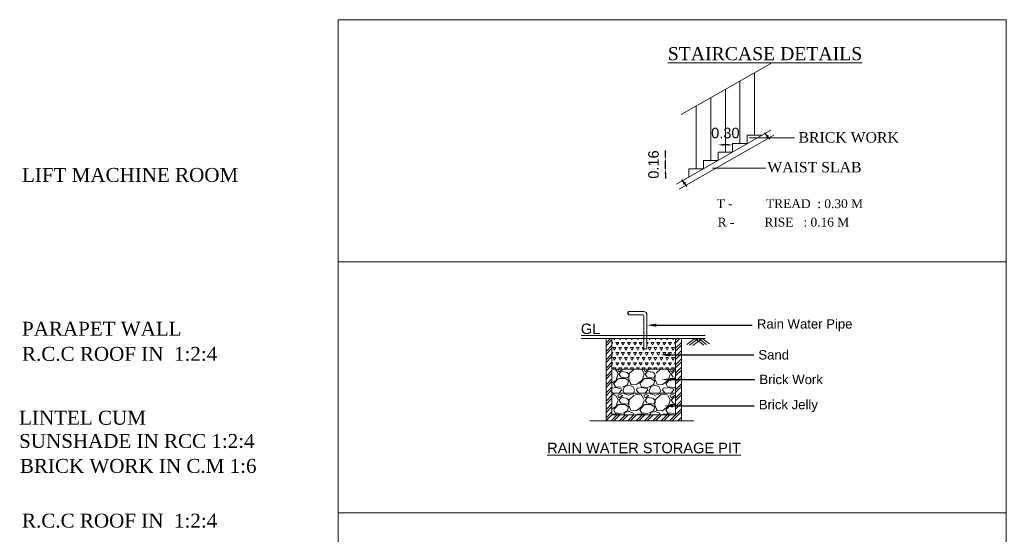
# Model space of a CAD drawing. Header units: metres. Extents: x -1559787 to -1559491, y 43492 to 43648.
# Drawn here: x -1559646.44 to -1559627.55, y 43541.05 to 43550.95 of the extents above; entities that cross this region are included whole.
import ezdxf
from ezdxf import colors
from ezdxf.entities.mleader import LeaderData, LeaderLine
from ezdxf.math import Vec2, Vec3

# ---------------------------------------------------------------- set-up
doc = ezdxf.new("R2010")
doc.units = ezdxf.units.M
doc.header["$LTSCALE"] = 750
doc.header["$MEASUREMENT"] = 0
doc.header["$PDMODE"] = 35
doc.header["$PDSIZE"] = 50
doc.layers.get('0').update_dxf_attribs({"lineweight": 5})
doc.layers.get('Defpoints').update_dxf_attribs({"lineweight": 0})
doc.styles.add('00', font='romantic.ttf')
doc.styles.add('i', font='romantic.ttf')
doc.styles.get("Standard").update_dxf_attribs({"font": 'arial.ttf'})
doc.dimstyles.new('Aec_Arch_I', dxfattribs={"dimtxt": 0.2, "dimasz": 0.09375, "dimexe": 0.125, "dimexo": 0.125, "dimgap": 0.0625, "dimtad": 1, "dimzin": 3, "dimdsep": 46, "dimtxsty": 'Standard', "dimblk1": 'ARCHTICK', "dimblk2": 'ARCHTICK', "dimsah": 1, "dimcen": 0.09375, "dimdle": 0.125, "dimadec": 0, "dimazin": 0, "dimtfac": 0.75, "dimtmove": 2, "dimatfit": 3, "dimldrblk": 'ARCHTICK', "dimfxl": 0, "dimfrac": 1, "dimtolj": 1, "dimtzin": 0, "dimarcsym": 0})

# ---------------------------------------------------------------- blocks, each defined once
blk = doc.blocks.new('*D52')
at = {"color": 0, "lineweight": -2}
blk.add_line((-1559632.882215803, 43548.55335520009), (-1559632.974715803, 43548.55335520009), dxfattribs=at)
at = {"color": 0}
for points in [[(-1559632.974715803, 43548.56898020009), (-1559632.974715803, 43548.53773020009), (-1559633.068465803, 43548.55335520009)], [(-1559632.882215803, 43548.56898020009), (-1559632.882215803, 43548.53773020009), (-1559632.788465803, 43548.55335520009)]]:
    blk.add_solid(points, dxfattribs=at)
at = {"layer": 'Defpoints', "color": 0}
for p in [(-1559633.068465803, 43548.55335520009), (-1559633.068465803, 43548.01074291623), (-1559632.788465803, 43548.01074291623)]:
    blk.add_point(p, dxfattribs=at)
at = {"color": 0, "lineweight": 5, "insert": (-1559632.928465803, 43548.78053801046), "char_height": 0.2, "attachment_point": 5}
blk.add_mtext('\\A1;0.30', dxfattribs=at)
blk = doc.blocks.new('_ArchTick')
at = {"color": 0, "linetype": 'ByBlock', "const_width": 0.15}
blk.add_lwpolyline([(-0.5, -0.5), (0.5, 0.5)], dxfattribs=at)
blk = doc.blocks.new('*D59')
at = {"color": 0, "lineweight": -2}
for p, q in [((-1559634.076427717, 43548.35042058668), (-1559634.076427717, 43548.44417058667)), ((-1559634.076427717, 43548.09667058666), (-1559634.076427717, 43548.25667058666)), ((-1559634.076427717, 43548.00292058667), (-1559634.076427717, 43547.90917058665))]:
    blk.add_line(p, q, dxfattribs=at)
at = {"color": 0}
for points in [[(-1559634.092052717, 43548.35042058668), (-1559634.060802717, 43548.35042058668), (-1559634.076427717, 43548.25667058666)], [(-1559634.092052717, 43548.00292058667), (-1559634.060802717, 43548.00292058667), (-1559634.076427717, 43548.09667058666)]]:
    blk.add_solid(points, dxfattribs=at)
at = {"layer": 'Defpoints', "color": 0}
for p in [(-1559634.076427717, 43548.25667058666), (-1559633.348465803, 43548.25667058666), (-1559633.348465803, 43548.09667058666)]:
    blk.add_point(p, dxfattribs=at)
at = {"color": 0, "lineweight": 5, "insert": (-1559634.303542315, 43548.17667058642), "char_height": 0.2, "attachment_point": 5, "rotation": 90}
blk.add_mtext('\\A1;0.16', dxfattribs=at)

msp = doc.modelspace()

# ---------------------------------------------------------------- hatches: boundary and pattern name
at = {"lineweight": 5}
h = msp.add_hatch(dxfattribs=at)
h.set_pattern_fill('ANSI32', color=256, scale=0.3)
h.set_pattern_definition([(45, (-1559809.280024383, 43388.34696963178), (-0.0795495128834866, 0.0795495128834866), []), (45, (-1559809.226991375, 43388.34696963178), (-0.0795495128834866, 0.0795495128834866), [])])
h.paths.add_polyline_path([(-1559635.099864619, 43544.84003485532), (-1559635.21416462, 43544.84003485532), (-1559635.21416462, 43543.26173485532), (-1559633.76636462, 43543.26173485532), (-1559633.76636462, 43543.54943699477), (-1559633.88066462, 43543.54943699477), (-1559633.88066462, 43543.37603485531), (-1559635.099864619, 43543.37603485531)])
h.paths.add_polyline_path([(-1559633.76636462, 43544.05562196062), (-1559633.88066462, 43544.05562196062), (-1559633.88066462, 43543.54943699477), (-1559633.76636462, 43543.54943699477)])
h.paths.add_polyline_path([(-1559633.76636462, 43544.52817901258), (-1559633.88066462, 43544.52817901258), (-1559633.88066462, 43544.05562196062), (-1559633.76636462, 43544.05562196062)])
h.paths.add_polyline_path([(-1559633.76636462, 43544.84003485532), (-1559633.88066462, 43544.84003485532), (-1559633.88066462, 43544.52817901258), (-1559633.76636462, 43544.52817901258)])
h = msp.add_hatch(dxfattribs=at)
h.set_pattern_fill('TRIANG', color=256, scale=0.3)
h.set_pattern_definition([(59.99999999999999, (-1559808.980024383, 43388.34696963178), (-0.0562499998910979, 0.0974278578628747), [0.05625, -0.05625]), (120, (-1559808.980024383, 43388.34696963178), (-0.1124999998910979, 6.28747e-11), [0.0562499999999998, -0.0562499999999998]), (0, (-1559809.008149383, 43388.39568356068), (0.05625, 0.09742785779999999), [0.05625, -0.05625])])
h.paths.add_polyline_path([(-1559634.490264619, 43544.64155373288), (-1559634.490264619, 43544.84003485532), (-1559635.099864619, 43544.84003485532), (-1559635.099864619, 43544.25621327761), (-1559633.88066462, 43544.25621327761), (-1559633.88066462, 43544.84003485532), (-1559634.43026462, 43544.84003485532), (-1559634.43026462, 43544.64155373288)])
h = msp.add_hatch(dxfattribs=at)
h.set_pattern_fill('GRAVEL', color=256, scale=0.5)
h.set_pattern_definition([(228.012787504, (-1559808.920024383, 43388.84696963178), (-4.000000000000031, -4.5), [0.067268, -6.659544023536849]), (184.969740728, (-1559808.965024383, 43388.79696963178), (5.999999999999987, 0.5000000000000177), [0.115434, -11.42796238061499]), (132.510447078, (-1559809.080024383, 43388.78696963178), (5.000000000000059, -5.499999999999932), [0.08139400000000001, -8.058016298049848]), (267.273689006, (-1559809.275024383, 43388.66196963178), (0.5000000000000121, 10.00000000000001), [0.1051189999999996, -10.40677902081445]), (292.833654178, (-1559809.280024383, 43388.55696963178), (-2.499999999999994, 6.000000000000013), [0.1030774999999996, -10.2046865640441]), (357.273689006, (-1559809.240024383, 43388.46196963178), (-10.00000000000001, 0.5000000000000128), [0.1051189999999996, -10.40677902081445]), (37.6942404667, (-1559809.135024383, 43388.45696963177), (-6.499999999999999, -4.999999999999987), [0.1390145, -13.762424274458]), (72.2553283749, (-1559809.025024383, 43388.54196963178), (3.500000000000013, 11), [0.1312439999999992, -12.99316074840665]), (121.429565615, (-1559808.985024383, 43388.66696963178), (-4.000000000000006, 6.499999999999992), [0.105475, -10.4420365548645]), (175.236358309, (-1559809.040024383, 43388.75696963178), (5.499999999999992, -0.500000000000019), [0.120416, -5.90038128939615]), (222.397437798, (-1559809.160024383, 43388.76696963178), (-5.999999999999981, -5.499999999999986), [0.155724, -15.41668750239745]), (138.814074834, (-1559808.780024383, 43388.65696963178), (-3.500000000000015, 3), [0.0531504999999998, -5.261922406367324]), (171.46923439, (-1559808.820024383, 43388.69196963179), (6.499999999999999, -0.9999999999999976), [0.1011185, -10.0107557080785]), (225, (-1559808.920024383, 43388.70696963176), (-1e-16, -0.4999999999999666), [0.0707105, -0.63639628118655]), (203.198590514, (-1559808.955024383, 43388.76696963178), (2.499999999999994, 0.9999999999999876), [0.038079, -3.76980755293195]), (291.801409486, (-1559808.990024383, 43388.75196963178), (-0.4999999999998421, 1.500000000000051), [0.0538515, -2.63873090356725]), (30.96375653209998, (-1559808.970024383, 43388.70196963178), (1.500000000000025, 0.9999999999999896), [0.0874645, -2.828011447422646]), (161.565051177, (-1559808.895024383, 43388.74696963179), (1.000000000000005, -0.4999999999999884), [0.0632454999999996, -1.517893330084191]), (16.389540334, (-1559809.280024383, 43388.75196963178), (4.999999999999983, 1.500000000000022), [0.0886, -8.771422573334698]), (70.3461759419, (-1559809.195024383, 43388.77696963177), (-2.00000000000061, -5.500000000001699), [0.0743305, -7.358703873659498]), (293.198590514, (-1559808.895024383, 43388.84696963178), (-0.9999999999999852, 2.499999999999995), [0.0761575, -3.73172905293195]), (343.610459666, (-1559808.865024383, 43388.77696963177), (-4.999999999999983, 1.500000000000019), [0.0885999999999996, -8.771422573334451]), (339.44395478, (-1559809.280024383, 43388.44196963179), (-2.500000000000018, 1.000000000000011), [0.0854399999999997, -4.186561872658725]), (294.775140569, (-1559809.200024383, 43388.41196963176), (-2.500000000000002, 5.5), [0.071589, -7.087321531637998]), (66.8014094864, (-1559808.890024383, 43388.34696963178), (0.9999999999999905, 2.499999999999984), [0.0761575, -3.73172905293195]), (17.3540246363, (-1559808.860024383, 43388.41696963178), (-6.499999999999987, -1.99999999999998), [0.0838155, -8.29771180712]), (69.44395478040002, (-1559809.135024383, 43388.34696963178), (-1.000000000000001, -2.499999999999976), [0.0427199999999998, -4.229281872658726]), (101.3099324739999, (-1559808.920024383, 43388.34696963178), (-0.4999999999999819, 2.000000000000003), [0.025495, -2.524014756796399]), (165.963756532, (-1559808.925024383, 43388.37196963179), (1.499999999999979, -0.5000000000000007), [0.1030775, -1.95847531280885]), (186.009005957, (-1559809.025024383, 43388.39696963177), (5.000000000000023, 0.4999999999999917), [0.095525, -9.456961587271401]), (303.690067526, (-1559808.970024383, 43388.65696963178), (-0.4999999999999936, 0.9999999999999928), [0.0721109999999996, -1.730664637731994]), (353.157226587, (-1559808.930024383, 43388.59696963178), (8.500000000000009, -1.000000000000025), [0.125897, -12.46378131201415]), (60.9453959009, (-1559808.805024383, 43388.58196963178), (-1.999999999999985, -3.499999999999988), [0.051478, -5.0963370704935]), (90, (-1559808.780024383, 43388.62696963178), (-0.5, 0.5), [0.03, -0.47]), (120.256437164, (-1559809.035024383, 43388.41196963176), (2.000000000000003, -3.500000000000003), [0.069462, -6.876759994724901]), (48.01278750419999, (-1559809.070024383, 43388.47196963176), (4, 4.499999999999988), [0.134536, -6.592276023536848]), (0, (-1559808.980024383, 43388.57196963178), (0.5, 0.5), [0.13, -0.37]), (325.3048464690001, (-1559808.850024383, 43388.57196963178), (5.000000000000068, -3.499999999999913), [0.0790569999999996, -7.826637150420972]), (254.0546040990001, (-1559808.785024383, 43388.52696963177), (-0.5000000000000189, -2.000000000000002), [0.072801, -3.56725394464025]), (207.645975364, (-1559808.805024383, 43388.45696963177), (-9.499999999999977, -5.000000000000023), [0.1185325, -11.7347370911297]), (175.42607874, (-1559808.910024383, 43388.40196963177), (-6.499999999999976, 0.5000000000000007), [0.1253995, -12.41453670398445])])
h.paths.add_polyline_path([(-1559633.88066462, 43543.79761368246), (-1559635.099864619, 43543.79761368246), (-1559635.099864619, 43543.37603485531), (-1559633.88066462, 43543.37603485531)])
h.paths.add_polyline_path([(-1559633.88066462, 43544.25621327761), (-1559635.099864619, 43544.25621327761), (-1559635.099864619, 43543.79761368246), (-1559633.88066462, 43543.79761368246)])

# ---------------------------------------------------------------- linework, layer by layer
for p, q in [((-1559633.771539386, 43549.13491425347), (-1559632.05453443, 43550.11605994254)), ((-1559632.648465803, 43548.57667058666), (-1559632.648465803, 43549.77667058665)), ((-1559632.368465803, 43548.73667058667), (-1559632.368465803, 43549.93667058668)), ((-1559632.928465803, 43548.41667058666), (-1559632.928465803, 43549.61667058668)), ((-1559633.208465803, 43548.25667058666), (-1559633.208465803, 43549.45667058665)), ((-1559633.488465803, 43548.09667058666), (-1559633.488465803, 43549.29667058668)), ((-1559633.866013429, 43547.80092908579), (-1559632.055989926, 43548.83522823046)), ((-1559633.811438146, 43547.70542234015), (-1559632.001414643, 43548.73972148483)), ((-1559632.508465803, 43548.57667058666), (-1559632.508465803, 43548.73667058667)), ((-1559632.508465803, 43548.73667058667), (-1559632.228465803, 43548.73667058667)), ((-1559632.46808945, 43548.68897274629), (-1559631.6071654, 43548.68897274629)), ((-1559632.179542147, 43548.78338100528), (-1559632.128763665, 43548.72116342937)), ((-1559632.177544228, 43548.78587645694), (-1559632.126765746, 43548.72365888103)), ((-1559632.107898379, 43548.73342988297), (-1559632.140988911, 43548.69973199083)), ((-1559632.140988911, 43548.69973199083), (-1559632.118249777, 43548.71195606044)), ((-1559632.10590046, 43548.73592533462), (-1559632.138990993, 43548.70222744252)), ((-1559632.138990993, 43548.70222744252), (-1559632.116251858, 43548.7144515121)), ((-1559632.128763665, 43548.72116342937), (-1559632.107898379, 43548.73342988297)), ((-1559632.126765746, 43548.72365888103), (-1559632.10590046, 43548.73592533462)), ((-1559632.118249777, 43548.71195606044), (-1559632.078261781, 43548.65983004603)), ((-1559632.116251858, 43548.7144515121), (-1559632.076263862, 43548.66232549769)), ((-1559632.788465803, 43548.41667058666), (-1559632.788465803, 43548.57667058666)), ((-1559632.788465803, 43548.57667058666), (-1559632.508465803, 43548.57667058666)), ((-1559633.348465803, 43548.25667058666), (-1559633.068465803, 43548.25667058666)), ((-1559633.068465803, 43548.25667058666), (-1559633.068465803, 43548.41667058666)), ((-1559633.628465803, 43547.93667058666), (-1559633.628465803, 43548.09667058666)), ((-1559633.628465803, 43548.09667058666), (-1559633.348465803, 43548.09667058666)), ((-1559633.175259888, 43548.10388393843), (-1559632.153185105, 43548.10388393843)), ((-1559633.766468423, 43547.88191887334), (-1559633.715689941, 43547.81970129743)), ((-1559633.764470504, 43547.884414325), (-1559633.713692021, 43547.82219674909)), ((-1559633.694824655, 43547.83196775104), (-1559633.727915187, 43547.79826985891)), ((-1559633.727915187, 43547.79826985891), (-1559633.705176053, 43547.8104939285)), ((-1559633.692826736, 43547.83446320269), (-1559633.725917269, 43547.80076531058)), ((-1559633.725917269, 43547.80076531058), (-1559633.703178134, 43547.81298938016)), ((-1559633.715689941, 43547.81970129743), (-1559633.694824655, 43547.83196775104)), ((-1559633.713692021, 43547.82219674909), (-1559633.692826736, 43547.83446320269)), ((-1559633.705176053, 43547.8104939285), (-1559633.665188057, 43547.75836791408)), ((-1559633.703178134, 43547.81298938016), (-1559633.663190138, 43547.76086336575)), ((-1559634.812013027, 43545.33557792731), (-1559634.792020334, 43545.33667468957)), ((-1559634.775723831, 43545.32274274662), (-1559634.812013027, 43545.33557792731)), ((-1559634.775723831, 43545.32274274662), (-1559634.792025008, 43545.32274274662)), ((-1559634.792025008, 43545.32274274662), (-1559634.792020334, 43545.29721324259)), ((-1559634.49229187, 43545.35721324259), (-1559634.792020334, 43545.35721324259)), ((-1559634.792020334, 43545.35721324259), (-1559634.792020334, 43545.33667468957)), ((-1559634.521365138, 43545.29721324259), (-1559634.792020334, 43545.29721324259)), ((-1559634.490264619, 43544.90003485532), (-1559634.490264619, 43545.2617951917)), ((-1559634.43026462, 43544.90003485532), (-1559634.43026462, 43545.29518599194)), ((-1559635.21416462, 43544.90003485532), (-1559635.687391651, 43544.90003485532)), ((-1559635.21416462, 43544.90003485532), (-1559633.76636462, 43544.90003485532)), ((-1559634.490264619, 43544.90003485532), (-1559634.490264619, 43544.64155373288)), ((-1559634.43026462, 43544.90003485532), (-1559634.43026462, 43544.64155373288)), ((-1559633.76636462, 43544.90003485532), (-1559633.313953622, 43544.90003485532)), ((-1559635.21416462, 43544.84003485532), (-1559635.687391651, 43544.84003485532)), ((-1559635.21416462, 43543.26173485532), (-1559635.21416462, 43544.84003485532)), ((-1559635.21416462, 43544.84003485532), (-1559633.76636462, 43544.84003485532)), ((-1559635.099864619, 43543.37603485531), (-1559635.099864619, 43544.84003485532)), ((-1559633.88066462, 43543.37603485531), (-1559633.88066462, 43544.84003485532)), ((-1559633.76636462, 43543.26173485532), (-1559633.76636462, 43544.84003485532)), ((-1559633.76636462, 43544.84003485532), (-1559633.313953622, 43544.84003485532)), ((-1559633.513474055, 43544.84003485532), (-1559633.667362557, 43544.72811083381)), ((-1559633.442264129, 43544.84003485532), (-1559633.614986226, 43544.71441304763)), ((-1559633.372236534, 43544.84003485532), (-1559633.549832103, 43544.71086854261)), ((-1559633.512291724, 43544.84003485532), (-1559633.340571689, 43544.71514185338)), ((-1559633.442264129, 43544.84003485532), (-1559633.290505417, 43544.72965984239)), ((-1559633.371054203, 43544.84003485532), (-1559633.233033529, 43544.73965159908)), ((-1559634.490264619, 43544.64155373288), (-1559634.43026462, 43544.64155373288)), ((-1559635.099864619, 43544.25621327761), (-1559633.88066462, 43544.25621327761)), ((-1559635.099864619, 43543.79761368246), (-1559633.88066462, 43543.79761368246)), ((-1559635.099864619, 43543.37603485531), (-1559633.88066462, 43543.37603485531)), ((-1559635.21416462, 43543.26173485532), (-1559635.525413642, 43543.26173485532)), ((-1559635.21416462, 43543.26173485532), (-1559633.76636462, 43543.26173485532)), ((-1559633.76636462, 43543.26173485532), (-1559633.530364054, 43543.26173485532))]:
    msp.add_line(p, q, dxfattribs=at)
for p, q in [((-1559633.348465803, 43548.25667058666), (-1559633.348465803, 43548.09667058666)), ((-1559633.068465803, 43548.41667058666), (-1559632.788465803, 43548.41667058666)), ((-1559640.342118706, 43546.30883424533), (-1559627.548190795, 43546.30883424533)), ((-1559640.342118706, 43541.49941670049), (-1559627.548190795, 43541.49941670049))]:
    msp.add_line(p, q)
msp.add_lwpolyline([(-1559627.548190795, 43530.09200769103), (-1559640.342118706, 43530.09200769103), (-1559640.342118706, 43550.95241103017), (-1559627.548190795, 43550.95241103017)], close=True)
for centre, radius, start, end in [((-1559634.521365138, 43545.26584956642), 0.0313636761690077, 352.5726037185983, 90), ((-1559634.490264619, 43545.29721324259), 0.0600342381081279, 358.0648543856627, 91.93514561247991)]:
    msp.add_arc(centre, radius, start, end, dxfattribs=at)

# ---------------------------------------------------------------- texts
at = {"lineweight": 5, "style": '00'}
for s, height, p in [('BRICK WORK', 0.2, (-1559631.527439512, 43548.59752974003)), ('WAIST SLAB', 0.2, (-1559632.124165898, 43548.02655368553)), ('T -          TREAD  : 0.30 M', 0.1695321615673, (-1559633.094715402, 43547.34213661273)), ('R -         RISE   : 0.16 M', 0.1695321615673, (-1559633.07569069, 43546.98773059924))]:
    msp.add_text(s, height=height, dxfattribs=at).set_placement(p)
at = {"lineweight": 5, "insert": (-1559634.030565971, 43550.42698994232), "char_height": 0.25, "width": 6.868906293017666, "attachment_point": 1}
msp.add_mtext('{\\fRomantic|b0|i0|c2|p2;\\LSTAIRCASE DETAILS}', dxfattribs=at)
at = {"char_height": 0.2667, "attachment_point": 1, "style": 'i'}
for s, insert in [('LIFT MACHINE ROOM', (-1559646.398742291, 43548.11110056337)), ('PARAPET WALL', (-1559646.398742291, 43545.16248119492)), ('R.C.C ROOF IN  1:2:4', (-1559646.398742291, 43544.68134629681)), ('LINTEL CUM \\PSUNSHADE IN RCC 1:2:4', (-1559646.454304791, 43543.45663426382)), ('{\\fRomantic|b0|i0|c2|p2;BRICK WORK IN C.M 1:6}', (-1559646.439950992, 43542.5339949456)), ('R.C.C ROOF IN  1:2:4', (-1559646.398742291, 43541.48481307808))]:
    msp.add_mtext(s, dxfattribs=dict(at, insert=insert))
at = {"lineweight": 5, "char_height": 0.2, "attachment_point": 1}
for s, width, insert in [('GL', 0.6205202082637697, (-1559635.695674456, 43545.12809257755)), ('{\\LRAIN WATER STORAGE PIT}', 4.188711455956081, (-1559636.340792532, 43542.84419752021))]:
    msp.add_mtext_dynamic_manual_height_columns(s, width=width, gutter_width=1, heights=[0], dxfattribs=dict(at, insert=insert))

# ---------------------------------------------------------------- dimensions: what is measured, and where the dimension line sits
at = {"lineweight": 5}
dim = msp.add_linear_dim(base=(-1559633.068465803, 43548.55335520009), p1=(-1559632.788465803, 43548.01074291623), p2=(-1559633.068465803, 43548.01074291623), text='0.30', dimstyle='Aec_Arch_I', override={"dimgap": 0, "dimpost": '\\X', "dimse1": 1, "dimse2": 1}, dxfattribs=at)
dim.commit()
dim.dimension.update_dxf_attribs({"geometry": '*D52', "text_midpoint": (-1559632.928465803, 43548.78053801046)})
dim = msp.add_linear_dim(base=(-1559634.076427717, 43548.25667058666), p1=(-1559633.348465803, 43548.09667058666), p2=(-1559633.348465803, 43548.25667058666), angle=90, dimstyle='Aec_Arch_I', override={"dimgap": 0, "dimpost": '\\X', "dimse1": 1, "dimse2": 1}, dxfattribs=at)
dim.commit()
dim.dimension.update_dxf_attribs({"geometry": '*D59', "text_midpoint": (-1559634.303542315, 43548.17667058642)})

# ---------------------------------------------------------------- leaders
ml = msp.add_multileader_mtext('Standard', dxfattribs=at)
ml.set_content('Rain Water Pipe', color=256)
ml.set_leader_properties()
ml.build(insert=Vec2(0, 0))
ml.multileader.update_dxf_attribs({"dogleg_length": 0.36, "arrow_head_size": 0.18})
ctx = ml.context
ctx.base_point, ctx.char_height, ctx.arrow_head_size, ctx.landing_gap_size, ctx.plane_origin = Vec3(-1559632.4138542, 43545.09761042359), 0.18, 0.18, 0.09, Vec3(-1559634.43026462, 43545.09761042359)
notes = []
notes.append((ctx, [(0, (1, 1, 0), (-1559632.7738542, 43545.09761042359), (1, 0), 0.36, [(0, [(-1559634.43026462, 43545.09761042363)], 0, [])])]))
ctx.mtext.insert, ctx.mtext.flow_direction = Vec3(-1559632.3238542, 43545.21259678103), 5
ml = msp.add_multileader_mtext('Standard', dxfattribs=at)
ml.set_content('Sand', color=256)
ml.set_leader_properties()
ml.build(insert=Vec2(0, 0))
ml.multileader.update_dxf_attribs({"dogleg_length": 0.36, "arrow_head_size": 0.18})
ctx = ml.context
ctx.base_point, ctx.char_height, ctx.arrow_head_size, ctx.landing_gap_size, ctx.plane_origin = Vec3(-1559632.386004131, 43544.52817901258), 0.18, 0.18, 0.09, Vec3(-1559634.170922838, 43544.52817901258)
notes.append((ctx, [(0, (1, 1, 0), (-1559632.746004131, 43544.52817901258), (1, 0), 0.36, [(0, [(-1559634.170922838, 43544.52817901258)], 0, [])])]))
ctx.mtext.insert, ctx.mtext.flow_direction = Vec3(-1559632.296004131, 43544.61971380112), 5
ml = msp.add_multileader_mtext('Standard', dxfattribs=at)
ml.set_content('Brick Work', color=256)
ml.set_leader_properties()
ml.build(insert=Vec2(0, 0))
ml.multileader.update_dxf_attribs({"dogleg_length": 0.36, "arrow_head_size": 0.18})
ctx = ml.context
ctx.base_point, ctx.char_height, ctx.arrow_head_size, ctx.landing_gap_size, ctx.plane_origin = Vec3(-1559632.366099434, 43544.05562196062), 0.18, 0.18, 0.09, Vec3(-1559634.144555906, 43544.05562196062)
notes.append((ctx, [(0, (1, 1, 0), (-1559633.02085524, 43544.05562196062), (1, 0), 0.6547558059682933, [(0, [(-1559634.144555906, 43544.05562196062)], 0, [])])]))
ctx.mtext.insert, ctx.mtext.flow_direction = Vec3(-1559632.276099434, 43544.14709535761), 5
ml = msp.add_multileader_mtext('Standard', dxfattribs=at)
ml.set_content('Brick Jelly', color=256)
ml.set_leader_properties()
ml.build(insert=Vec2(0, 0))
ml.multileader.update_dxf_attribs({"dogleg_length": 0.36, "arrow_head_size": 0.18})
ctx = ml.context
ctx.base_point, ctx.char_height, ctx.arrow_head_size, ctx.landing_gap_size, ctx.plane_origin = Vec3(-1559632.377445232, 43543.54943699477), 0.18, 0.18, 0.09, Vec3(-1559634.108939841, 43543.54943699477)
notes.append((ctx, [(0, (1, 1, 0), (-1559632.737445232, 43543.54943699477), (1, 0), 0.36, [(0, [(-1559634.108939841, 43543.54943699477)], 0, [])])]))
ctx.mtext.insert, ctx.mtext.flow_direction = Vec3(-1559632.287445231, 43543.6658967492), 5
for ctx, leaders in notes:
    for number, flags, end, landing, length, lines in leaders:
        leader = LeaderData()
        leader.index, (leader.has_last_leader_line, leader.has_dogleg_vector, leader.attachment_direction) = number, flags
        leader.last_leader_point, leader.dogleg_vector, leader.dogleg_length = Vec3(end), Vec3(landing), length
        for number, points, colour, breaks in lines:
            line = LeaderLine()
            line.index, line.vertices, line.color, line.breaks = number, Vec3.list(points), colors.encode_raw_color(colour), breaks
            leader.lines.append(line)
        ctx.leaders.append(leader)

doc.saveas('drawing.dxf')
